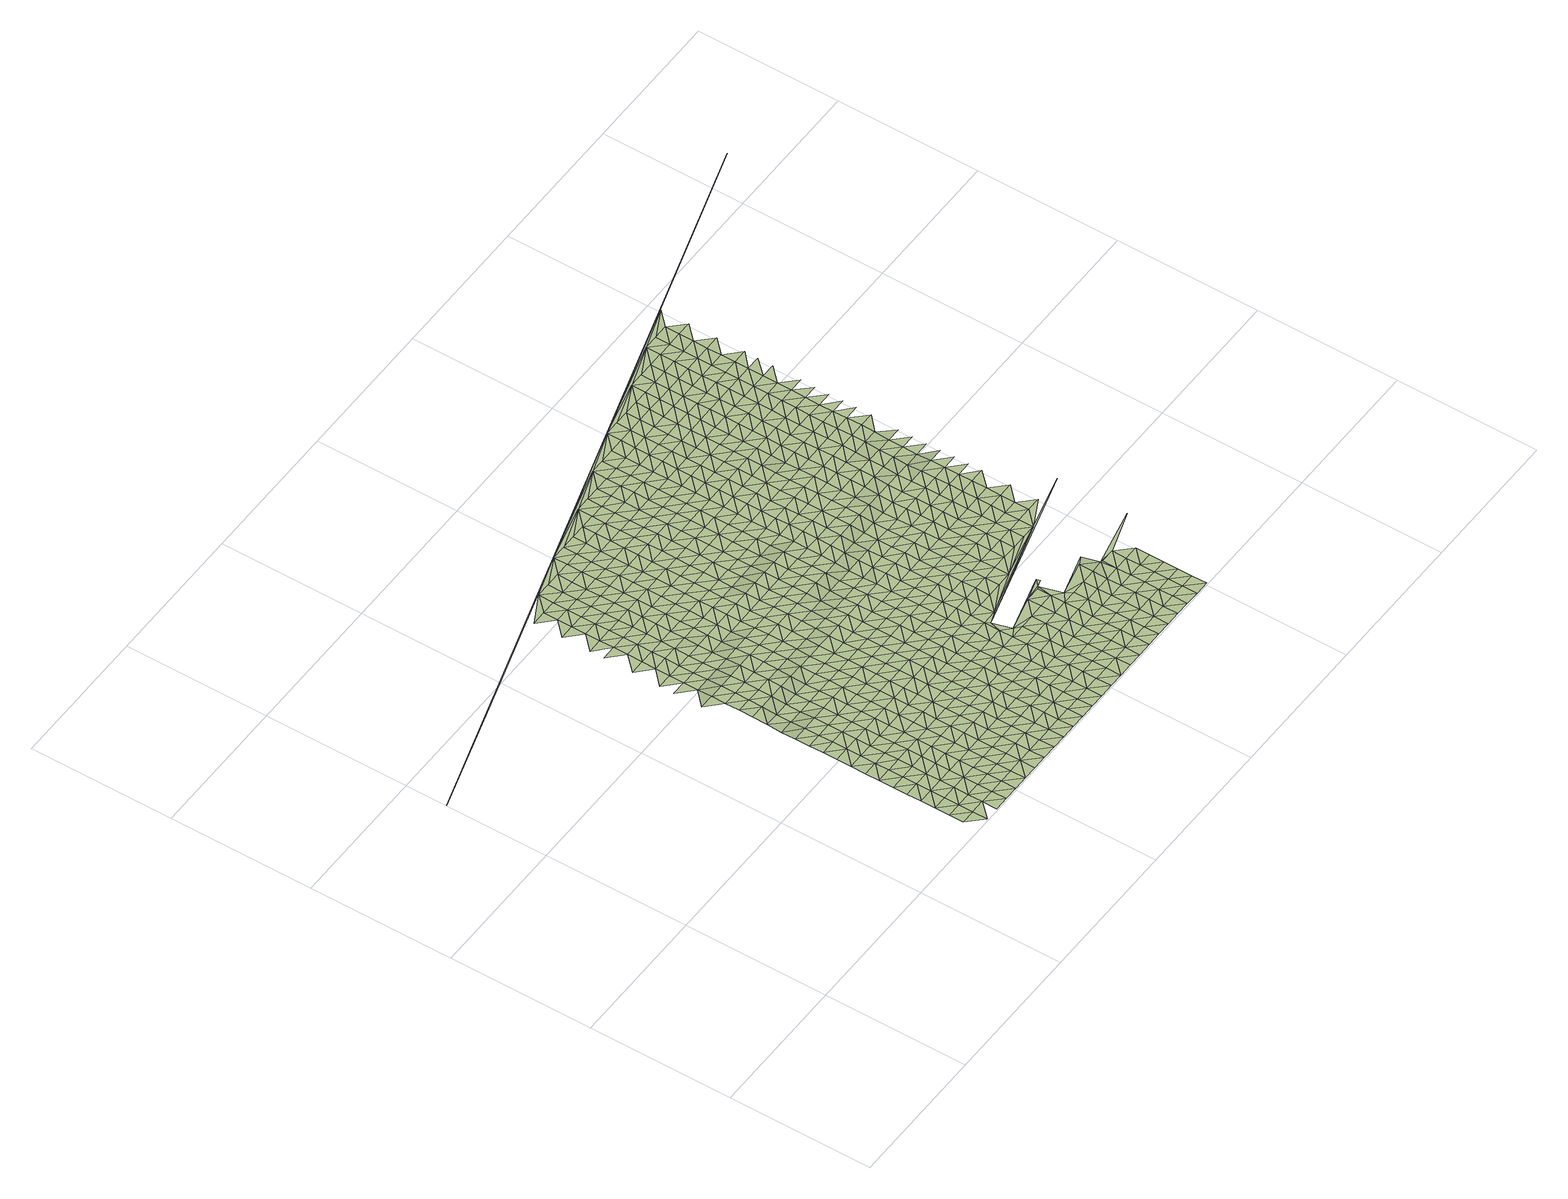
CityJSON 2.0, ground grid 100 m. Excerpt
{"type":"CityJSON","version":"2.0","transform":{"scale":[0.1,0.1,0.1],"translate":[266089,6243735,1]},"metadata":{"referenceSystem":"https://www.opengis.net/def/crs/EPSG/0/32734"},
"CityObjects":{
"terrain1":{"type":"TINRelief","geometry":[{"type":"CompositeSurface","lod":"1","boundaries":[[[0,1,2]],[[1,0,3]],[[4,5,2]],[[4,2,1]],[[5,6,7]],[[5,4,8]],[[9,1,3]],[[5,8,6]],[[10,7,11]],[[1,9,4]],[[11,12,10]],[[7,6,11]],[[4,13,8]],[[4,9,14]],[[15,16,12]],[[6,8,13]],[[12,11,15]],[[4,14,13]],[[17,18,9]],[[16,19,20]],[[16,15,21]],[[11,6,22]],[[23,14,9]],[[6,13,24]],[[19,25,20]],[[16,21,19]],[[23,9,18]],[[11,22,15]],[[6,24,22]],[[26,13,14]],[[23,27,14]],[[28,25,29]],[[21,15,30]],[[25,19,31]],[[26,24,13]],[[22,30,15]],[[14,27,26]],[[18,32,23]],[[28,29,33]],[[29,25,31]],[[19,21,34]],[[21,30,34]],[[35,33,36]],[[37,22,24]],[[27,23,38]],[[39,24,26]],[[40,31,19]],[[23,32,38]],[[36,33,29]],[[19,34,40]],[[24,39,37]],[[35,41,42]],[[43,30,22]],[[26,27,44]],[[41,35,36]],[[27,38,44]],[[45,29,31]],[[40,46,31]],[[22,37,43]],[[42,47,48]],[[34,30,49]],[[32,50,38]],[[51,39,26]],[[47,42,41]],[[45,31,46]],[[26,44,52]],[[49,40,34]],[[53,36,29]],[[49,30,43]],[[54,55,48]],[[26,52,51]],[[41,36,53]],[[56,37,39]],[[38,57,44]],[[48,47,54]],[[29,45,53]],[[58,46,40]],[[57,38,50]],[[58,40,49]],[[39,51,56]],[[59,47,41]],[[60,43,37]],[[52,44,61]],[[62,55,63]],[[55,54,64]],[[53,59,41]],[[61,44,57]],[[45,46,65]],[[62,63,66]],[[46,58,67]],[[68,69,70]],[[37,56,60]],[[64,63,55]],[[54,47,71]],[[72,49,43]],[[52,73,51]],[[45,65,53]],[[70,69,74]],[[59,71,47]],[[65,46,67]],[[73,52,61]],[[58,49,72]],[[75,68,66]],[[76,57,50]],[[72,43,60]],[[77,64,54]],[[51,78,56]],[[75,66,63]],[[79,59,53]],[[57,76,61]],[[50,80,76]],[[71,77,54]],[[78,51,73]],[[81,67,58]],[[68,82,69]],[[83,74,84]],[[79,53,65]],[[56,85,60]],[[58,72,81]],[[82,68,75]],[[59,86,71]],[[87,73,61]],[[63,64,88]],[[77,89,64]],[[85,56,78]],[[69,90,74]],[[84,91,92]],[[86,59,79]],[[87,61,76]],[[65,67,93]],[[60,94,72]],[[75,63,88]],[[81,95,67]],[[69,82,90]],[[88,64,89]],[[96,77,71]],[[97,78,73]],[[92,91,98]],[[60,85,94]],[[80,99,76]],[[74,100,84]],[[79,65,93]],[[93,67,95]],[[96,71,86]],[[73,87,97]],[[101,81,72]],[[75,102,82]],[[100,74,90]],[[103,89,77]],[[101,72,94]],[[88,102,75]],[[104,91,84]],[[79,105,86]],[[85,78,106]],[[98,107,108]],[[77,96,103]],[[78,97,109]],[[82,110,90]],[[87,76,111]],[[84,100,104]],[[99,112,76]],[[93,105,79]],[[81,113,95]],[[114,108,107]],[[81,101,115]],[[102,110,82]],[[78,109,106]],[[116,94,85]],[[87,111,97]],[[117,88,89]],[[89,103,118]],[[111,76,112]],[[98,91,119]],[[100,90,120]],[[96,86,121]],[[81,115,113]],[[91,104,122]],[[105,123,86]],[[124,93,95]],[[94,116,101]],[[110,120,90]],[[85,106,116]],[[117,89,118]],[[96,121,103]],[[109,97,125]],[[126,102,88]],[[114,127,128]],[[91,122,119]],[[121,86,123]],[[98,129,107]],[[130,112,99]],[[100,131,104]],[[93,124,105]],[[124,95,113]],[[111,125,97]],[[102,126,110]],[[120,131,100]],[[88,117,126]],[[101,132,115]],[[118,103,133]],[[98,119,129]],[[127,134,135]],[[101,116,136]],[[137,114,107]],[[122,104,138]],[[139,123,105]],[[109,140,106]],[[121,133,103]],[[125,141,109]],[[113,115,132]],[[142,111,112]],[[135,134,143]],[[101,136,132]],[[131,138,104]],[[112,130,144]],[[105,124,139]],[[114,137,127]],[[120,110,145]],[[106,140,116]],[[137,107,129]],[[110,126,146]],[[109,141,140]],[[111,142,125]],[[117,118,147]],[[133,148,118]],[[142,112,144]],[[122,149,119]],[[120,145,131]],[[150,121,123]],[[138,151,122]],[[110,146,145]],[[123,139,152]],[[153,134,127]],[[124,113,154]],[[155,136,116]],[[117,147,126]],[[156,143,157]],[[113,132,158]],[[147,118,148]],[[129,119,149]],[[121,150,133]],[[159,141,125]],[[127,137,153]],[[122,151,149]],[[150,123,152]],[[155,116,140]],[[144,130,160]],[[161,138,131]],[[124,154,139]],[[156,157,162]],[[154,113,158]],[[125,142,159]],[[163,146,126]],[[161,131,145]],[[137,129,164]],[[165,132,136]],[[166,143,134]],[[167,148,133]],[[134,153,168]],[[155,169,136]],[[163,126,147]],[[170,151,138]],[[152,139,171]],[[140,141,172]],[[144,173,142]],[[149,164,129]],[[133,150,167]],[[141,159,174]],[[165,158,132]],[[166,157,143]],[[175,162,176]],[[134,168,166]],[[136,169,165]],[[161,170,138]],[[160,173,144]],[[171,139,154]],[[153,137,177]],[[178,145,146]],[[140,172,155]],[[163,179,146]],[[141,174,172]],[[151,180,149]],[[152,181,150]],[[142,182,159]],[[183,147,148]],[[164,177,137]],[[148,167,184]],[[178,161,145]],[[146,179,178]],[[151,170,180]],[[181,152,171]],[[173,182,142]],[[185,162,157]],[[186,168,153]],[[187,154,158]],[[169,155,188]],[[147,183,163]],[[166,189,157]],[[190,158,165]],[[183,148,184]],[[164,149,191]],[[150,192,167]],[[174,159,193]],[[177,186,153]],[[155,172,188]],[[176,194,175]],[[185,176,162]],[[160,195,173]],[[196,170,161]],[[157,189,185]],[[191,149,180]],[[187,158,190]],[[192,150,181]],[[182,193,159]],[[166,168,197]],[[165,169,198]],[[179,163,199]],[[200,171,154]],[[196,161,178]],[[184,167,201]],[[168,186,197]],[[169,188,198]],[[163,183,199]],[[177,164,202]],[[171,200,181]],[[172,174,203]],[[164,191,204]],[[154,187,200]],[[201,167,192]],[[193,205,174]],[[189,166,206]],[[207,180,170]],[[208,178,179]],[[182,173,209]],[[210,176,185]],[[170,196,211]],[[173,195,212]],[[213,190,165]],[[172,203,188]],[[184,214,183]],[[164,204,202]],[[165,198,215]],[[166,197,206]],[[179,199,208]],[[174,205,203]],[[177,216,186]],[[180,207,191]],[[211,207,170]],[[176,210,194]],[[214,184,201]],[[173,212,209]],[[185,189,217]],[[218,196,178]],[[192,181,219]],[[220,193,182]],[[165,215,213]],[[181,200,221]],[[187,190,222]],[[188,223,198]],[[183,224,199]],[[189,206,217]],[[177,202,216]],[[218,178,208]],[[225,204,191]],[[197,186,226]],[[192,219,201]],[[193,220,205]],[[181,221,219]],[[203,223,188]],[[182,209,220]],[[224,183,214]],[[185,227,210]],[[228,212,195]],[[229,211,196]],[[187,222,200]],[[191,207,225]],[[222,190,213]],[[197,226,206]],[[215,198,230]],[[199,231,208]],[[185,217,227]],[[226,186,216]],[[218,229,196]],[[232,214,201]],[[223,230,198]],[[231,199,224]],[[204,233,202]],[[234,194,210]],[[221,200,235]],[[203,205,236]],[[225,237,204]],[[232,201,219]],[[205,220,238]],[[215,239,213]],[[206,240,217]],[[207,211,241]],[[218,208,242]],[[243,209,212]],[[210,227,234]],[[229,244,211]],[[228,245,212]],[[235,200,222]],[[216,202,233]],[[246,224,214]],[[204,237,233]],[[230,239,215]],[[240,206,226]],[[208,231,242]],[[205,238,236]],[[241,225,207]],[[221,247,219]],[[248,223,203]],[[209,243,220]],[[241,211,244]],[[232,246,214]],[[212,245,243]],[[227,217,249]],[[250,229,218]],[[247,221,235]],[[234,251,194]],[[252,222,213]],[[223,248,230]],[[253,231,224]],[[249,217,240]],[[239,254,213]],[[250,218,242]],[[203,236,248]],[[255,237,225]],[[256,226,216]],[[219,257,232]],[[238,220,258]],[[216,233,259]],[[224,246,253]],[[245,228,260]],[[261,234,227]],[[262,244,229]],[[255,225,241]],[[257,219,247]],[[252,213,254]],[[258,220,243]],[[226,256,240]],[[263,239,230]],[[264,242,231]],[[265,235,222]],[[256,216,259]],[[261,227,249]],[[229,250,262]],[[266,233,237]],[[267,246,232]],[[268,236,238]],[[231,253,264]],[[263,230,248]],[[247,235,265]],[[269,243,245]],[[266,237,255]],[[232,257,267]],[[222,252,265]],[[268,238,258]],[[270,254,239]],[[271,249,240]],[[272,241,244]],[[234,273,251]],[[234,261,274]],[[244,262,275]],[[245,260,269]],[[276,259,233]],[[250,242,277]],[[236,278,248]],[[239,263,270]],[[271,240,256]],[[242,264,279]],[[280,257,247]],[[251,281,194]],[[253,246,282]],[[276,233,266]],[[272,244,275]],[[234,274,273]],[[246,267,283]],[[268,278,236]],[[284,261,249]],[[285,255,241]],[[250,277,262]],[[286,258,243]],[[277,242,279]],[[265,280,247]],[[243,269,287]],[[252,254,288]],[[253,282,264]],[[271,284,249]],[[254,270,289]],[[283,282,246]],[[256,259,290]],[[267,257,291]],[[263,248,292]],[[276,293,259]],[[285,241,272]],[[243,287,286]],[[278,294,248]],[[295,266,255]],[[269,260,296]],[[275,262,297]],[[252,288,265]],[[298,268,258]],[[280,291,257]],[[288,254,289]],[[261,299,274]],[[290,271,256]],[[300,279,264]],[[263,292,270]],[[284,301,261]],[[290,259,293]],[[277,297,262]],[[292,248,294]],[[266,295,276]],[[302,283,267]],[[268,298,278]],[[295,255,285]],[[298,258,286]],[[300,264,282]],[[251,273,281]],[[273,274,299]],[[303,280,265]],[[304,287,269]],[[261,301,299]],[[291,302,267]],[[289,270,305]],[[272,275,306]],[[297,307,275]],[[296,304,269]],[[303,265,288]],[[308,284,271]],[[293,276,309]],[[310,277,279]],[[311,294,278]],[[292,305,270]],[[271,290,312]],[[300,313,279]],[[272,306,285]],[[280,314,291]],[[286,287,315]],[[316,282,283]],[[276,295,309]],[[306,275,307]],[[302,317,283]],[[278,298,311]],[[284,308,301]],[[277,310,297]],[[271,312,308]],[[310,279,313]],[[314,280,303]],[[273,299,318]],[[304,315,287]],[[290,293,319]],[[288,289,320]],[[282,316,300]],[[305,321,289]],[[316,283,317]],[[285,322,295]],[[323,302,291]],[[324,292,294]],[[298,286,325]],[[293,309,319]],[[294,311,326]],[[318,281,273]],[[327,299,301]],[[296,328,304]],[[329,307,297]],[[303,288,320]],[[322,285,306]],[[323,291,314]],[[320,289,321]],[[315,325,286]],[[330,312,290]],[[292,324,305]],[[313,300,331]],[[301,308,327]],[[297,310,329]],[[324,294,326]],[[295,332,309]],[[333,317,302]],[[311,298,334]],[[319,330,290]],[[300,316,331]],[[299,335,318]],[[303,336,314]],[[332,295,322]],[[302,323,333]],[[325,334,298]],[[337,321,305]],[[308,312,338]],[[339,306,307]],[[310,313,340]],[[315,304,341]],[[335,299,327]],[[307,329,342]],[[304,328,343]],[[320,336,303]],[[344,319,309]],[[345,326,311]],[[305,324,337]],[[330,338,312]],[[331,340,313]],[[306,339,322]],[[346,281,318]],[[316,317,347]],[[344,309,332]],[[339,307,342]],[[317,333,348]],[[334,345,311]],[[304,343,341]],[[327,308,349]],[[329,310,350]],[[323,314,351]],[[352,325,315]],[[336,353,314]],[[318,335,346]],[[354,320,321]],[[324,326,355]],[[316,347,331]],[[338,349,308]],[[321,337,356]],[[340,350,310]],[[347,317,348]],[[357,332,322]],[[358,330,319]],[[323,351,333]],[[325,352,334]],[[319,344,359]],[[351,314,353]],[[345,355,326]],[[315,341,352]],[[360,335,327]],[[343,328,361]],[[362,342,329]],[[320,354,336]],[[357,322,339]],[[281,346,363]],[[354,321,356]],[[330,358,338]],[[337,324,364]],[[365,340,331]],[[319,359,358]],[[349,360,327]],[[350,362,329]],[[366,344,332]],[[348,333,367]],[[355,364,324]],[[365,331,347]],[[346,335,368]],[[369,353,336]],[[345,334,370]],[[343,371,341]],[[357,366,332]],[[351,367,333]],[[334,352,372]],[[373,356,337]],[[339,342,374]],[[340,375,350]],[[376,377,378]],[[360,368,335]],[[362,379,342]],[[336,354,369]],[[371,343,361]],[[349,338,380]],[[344,381,359]],[[364,373,337]],[[338,358,382]],[[375,340,365]],[[334,372,370]],[[374,357,339]],[[383,355,345]],[[384,363,346]],[[341,385,352]],[[347,348,386]],[[344,366,381]],[[374,342,379]],[[367,387,348]],[[388,362,350]],[[389,351,353]],[[356,390,354]],[[338,382,380]],[[353,369,391]],[[368,384,346]],[[385,341,371]],[[392,360,349]],[[359,393,358]],[[355,383,364]],[[365,347,386]],[[373,390,356]],[[388,350,375]],[[345,370,383]],[[386,348,387]],[[394,366,357]],[[351,389,367]],[[372,352,395]],[[393,359,381]],[[389,353,391]],[[360,392,368]],[[396,379,362]],[[369,354,397]],[[349,380,392]],[[357,374,394]],[[384,398,363]],[[395,352,385]],[[382,358,399]],[[365,400,375]],[[401,371,361]],[[362,388,396]],[[390,397,354]],[[373,364,402]],[[403,387,367]],[[281,363,404]],[[399,358,393]],[[364,383,405]],[[386,400,365]],[[406,381,366]],[[407,391,369]],[[372,408,370]],[[371,401,385]],[[366,394,409]],[[401,361,410]],[[367,389,403]],[[372,395,411]],[[374,379,412]],[[384,368,413]],[[368,392,414]],[[364,405,402]],[[379,396,415]],[[397,407,369]],[[382,416,380]],[[381,406,393]],[[417,390,373]],[[388,375,418]],[[370,408,383]],[[406,366,409]],[[382,399,419]],[[400,420,375]],[[372,411,408]],[[374,412,394]],[[389,391,421]],[[395,385,422]],[[423,386,387]],[[368,414,413]],[[412,379,415]],[[387,403,424]],[[380,416,392]],[[384,425,398]],[[388,418,396]],[[390,417,397]],[[373,402,417]],[[382,419,416]],[[418,375,420]],[[407,421,391]],[[422,385,401]],[[399,393,426]],[[405,383,427]],[[386,423,400]],[[423,387,424]],[[409,394,428]],[[398,404,363]],[[403,389,429]],[[430,411,395]],[[426,393,406]],[[384,413,425]],[[427,383,408]],[[402,405,431]],[[432,414,392]],[[410,433,401]],[[415,396,434]],[[428,394,412]],[[421,429,389]],[[422,430,395]],[[435,419,399]],[[436,420,400]],[[407,397,437]],[[432,392,416]],[[418,434,396]],[[397,417,438]],[[409,439,406]],[[402,440,417]],[[441,424,403]],[[431,440,402]],[[405,442,431]],[[426,435,399]],[[400,423,436]],[[442,405,427]],[[408,411,443]],[[401,444,422]],[[439,409,428]],[[429,441,403]],[[397,438,437]],[[430,445,411]],[[446,412,415]],[[447,421,407]],[[414,448,413]],[[432,449,414]],[[434,450,415]],[[401,433,444]],[[416,419,451]],[[452,426,406]],[[453,418,420]],[[423,424,454]],[[435,455,419]],[[420,436,456]],[[411,445,443]],[[398,425,404]],[[412,446,428]],[[421,447,429]],[[425,413,448]],[[457,427,408]],[[458,430,422]],[[452,406,439]],[[446,415,450]],[[414,449,448]],[[441,454,424]],[[407,437,447]],[[459,417,440]],[[416,451,432]],[[418,453,434]],[[438,417,459]],[[419,455,451]],[[453,420,456]],[[458,422,444]],[[442,427,457]],[[436,423,460]],[[408,443,457]],[[431,442,461]],[[462,439,428]],[[463,435,426]],[[464,441,429]],[[465,445,430]],[[426,452,466]],[[454,460,423]],[[449,432,467]],[[468,444,433]],[[469,450,434]],[[462,428,446]],[[425,448,470]],[[464,429,447]],[[430,458,465]],[[435,463,455]],[[471,456,436]],[[438,472,437]],[[432,451,467]],[[426,466,463]],[[434,453,469]],[[438,459,473]],[[474,452,439]],[[475,454,441]],[[470,404,425]],[[461,442,457]],[[460,471,436]],[[476,448,449]],[[437,472,447]],[[445,477,443]],[[462,474,439]],[[441,464,475]],[[438,473,472]],[[445,465,478]],[[446,450,479]],[[453,456,480]],[[458,444,481]],[[404,482,281]],[[449,467,476]],[[450,469,483]],[[468,484,444]],[[485,451,455]],[[443,477,457]],[[455,463,486]],[[471,480,456]],[[445,478,477]],[[487,466,452]],[[479,462,446]],[[448,488,470]],[[458,481,465]],[[460,454,489]],[[474,490,452]],[[479,450,483]],[[454,475,491]],[[481,444,484]],[[492,431,461]],[[451,485,467]],[[469,453,493]],[[464,447,494]],[[455,486,485]],[[472,495,447]],[[488,448,476]],[[466,487,463]],[[496,473,459]],[[497,461,457]],[[452,490,487]],[[480,493,453]],[[454,491,489]],[[498,404,470]],[[464,494,475]],[[478,465,499]],[[460,500,471]],[[494,447,495]],[[497,457,477]],[[501,474,462]],[[467,502,476]],[[503,484,468]],[[504,483,469]],[[462,479,505]],[[470,488,498]],[[481,499,465]],[[486,463,506]],[[472,473,507]],[[485,502,467]],[[493,504,469]],[[460,489,500]],[[474,501,490]],[[480,471,508]],[[491,475,509]],[[462,505,501]],[[506,463,487]],[[510,461,497]],[[479,483,511]],[[488,476,512]],[[477,478,513]],[[404,498,514]],[[494,509,475]],[[473,496,507]],[[499,515,478]],[[486,516,485]],[[472,517,495]],[[518,481,484]],[[502,512,476]],[[461,510,492]],[[504,511,483]],[[471,500,508]],[[484,503,519]],[[520,496,459]],[[521,487,490]],[[480,522,493]],[[516,486,506]],[[478,515,513]],[[523,505,479]],[[524,497,477]],[[488,525,498]],[[481,518,499]],[[491,526,489]],[[490,501,521]],[[509,527,491]],[[472,507,517]],[[518,484,519]],[[528,431,492]],[[529,502,485]],[[530,494,495]],[[511,523,479]],[[480,508,522]],[[512,525,488]],[[504,493,531]],[[500,489,526]],[[485,516,529]],[[477,513,524]],[[491,527,526]],[[501,505,532]],[[514,498,533]],[[534,506,487]],[[494,530,509]],[[510,497,535]],[[536,515,499]],[[487,521,537]],[[530,495,517]],[[512,502,538]],[[539,519,503]],[[523,532,505]],[[493,522,531]],[[525,533,498]],[[499,518,536]],[[510,535,492]],[[504,540,511]],[[496,541,507]],[[487,537,534]],[[538,502,529]],[[520,459,542]],[[535,497,524]],[[521,501,543]],[[404,514,482]],[[516,506,544]],[[500,545,508]],[[546,527,509]],[[500,526,547]],[[517,507,541]],[[515,548,513]],[[518,519,549]],[[532,543,501]],[[533,550,514]],[[504,531,540]],[[496,520,541]],[[509,530,546]],[[515,536,551]],[[516,544,529]],[[523,511,552]],[[522,508,545]],[[553,525,512]],[[544,506,534]],[[538,554,512]],[[500,547,545]],[[539,549,519]],[[555,537,521]],[[459,440,556]],[[524,513,548]],[[535,557,492]],[[515,551,548]],[[530,517,558]],[[536,518,559]],[[527,560,526]],[[543,555,521]],[[561,281,482]],[[511,540,552]],[[512,554,553]],[[527,546,562]],[[563,492,557]],[[529,564,538]],[[523,565,532]],[[566,533,525]],[[535,524,567]],[[541,558,517]],[[549,559,518]],[[534,537,568]],[[522,569,531]],[[560,547,526]],[[564,529,544]],[[522,545,570]],[[527,562,560]],[[550,482,514]],[[533,566,550]],[[546,530,571]],[[572,551,536]],[[555,568,537]],[[523,552,565]],[[557,535,563]],[[548,573,524]],[[525,553,566]],[[528,492,563]],[[573,567,524]],[[543,532,574]],[[563,535,567]],[[575,554,538]],[[539,576,549]],[[540,531,569]],[[520,542,541]],[[522,570,569]],[[558,571,530]],[[559,572,536]],[[544,534,577]],[[538,564,575]],[[578,545,547]],[[579,562,546]],[[532,565,574]],[[568,577,534]],[[560,580,547]],[[543,581,555]],[[582,558,541]],[[548,551,583]],[[550,566,584]],[[571,579,546]],[[572,585,551]],[[586,564,544]],[[540,587,552]],[[578,570,545]],[[553,554,588]],[[559,549,589]],[[554,575,590]],[[540,569,591]],[[547,580,578]],[[549,576,592]],[[582,541,542]],[[543,574,581]],[[563,593,528]],[[584,482,550]],[[577,586,544]],[[551,585,583]],[[568,555,594]],[[565,552,587]],[[558,595,571]],[[553,588,566]],[[596,573,548]],[[560,562,597]],[[573,596,567]],[[554,590,588]],[[540,591,587]],[[579,598,562]],[[549,592,589]],[[575,564,599]],[[600,572,559]],[[595,558,582]],[[570,601,569]],[[560,597,580]],[[586,599,564]],[[555,581,594]],[[602,570,578]],[[562,598,597]],[[548,583,596]],[[566,603,584]],[[568,604,577]],[[605,579,571]],[[459,556,542]],[[572,600,585]],[[559,589,600]],[[565,606,574]],[[607,590,575]],[[608,592,576]],[[601,591,569]],[[603,566,588]],[[565,587,609]],[[570,602,601]],[[605,571,595]],[[578,580,610]],[[582,542,611]],[[599,607,575]],[[568,594,604]],[[581,574,606]],[[612,482,584]],[[586,577,613]],[[614,598,579]],[[565,609,606]],[[610,580,597]],[[588,590,615]],[[582,611,595]],[[583,585,616]],[[584,603,612]],[[579,605,614]],[[585,600,617]],[[596,618,567]],[[619,587,591]],[[620,589,592]],[[607,615,590]],[[577,604,613]],[[601,621,591]],[[608,622,592]],[[586,623,599]],[[624,602,578]],[[578,610,625]],[[585,617,616]],[[581,626,594]],[[619,609,587]],[[627,603,588]],[[628,596,583]],[[589,620,600]],[[598,629,597]],[[482,612,630]],[[581,606,631]],[[591,621,619]],[[598,614,632]],[[592,622,620]],[[281,378,377]],[[605,595,633]],[[586,613,623]],[[578,625,624]],[[611,634,595]],[[615,627,588]],[[635,611,542]],[[607,599,636]],[[604,594,626]],[[601,602,637]],[[610,597,629]],[[581,631,626]],[[583,616,628]],[[598,632,629]],[[612,603,638]],[[605,633,614]],[[617,600,639]],[[633,595,634]],[[609,640,606]],[[622,608,641]],[[601,637,621]],[[618,642,567]],[[599,623,636]],[[602,624,637]],[[643,609,619]],[[627,638,603]],[[639,600,620]],[[607,644,615]],[[645,625,610]],[[618,596,628]],[[640,631,606]],[[646,630,612]],[[604,647,613]],[[632,614,648]],[[609,643,640]],[[604,626,649]],[[645,610,629]],[[619,621,650]],[[617,651,616]],[[652,620,622]],[[638,646,612]],[[607,636,644]],[[633,648,614]],[[617,639,653]],[[623,613,647]],[[624,625,654]],[[655,634,611]],[[627,615,656]],[[604,649,647]],[[650,621,637]],[[622,641,652]],[[635,542,657]],[[482,630,561]],[[645,654,625]],[[617,653,651]],[[616,658,628]],[[659,626,631]],[[620,660,639]],[[632,661,629]],[[640,662,631]],[[646,663,630]],[[615,644,656]],[[648,664,632]],[[611,635,655]],[[665,643,619]],[[627,666,638]],[[667,633,634]],[[619,650,668]],[[620,652,660]],[[628,658,618]],[[623,669,636]],[[658,616,651]],[[659,649,626]],[[624,670,637]],[[661,645,629]],[[623,647,671]],[[631,662,659]],[[654,672,624]],[[632,664,661]],[[633,667,648]],[[673,653,639]],[[619,668,665]],[[667,634,655]],[[627,656,666]],[[640,643,674]],[[638,675,646]],[[644,636,669]],[[641,676,652]],[[650,637,670]],[[623,671,669]],[[624,672,670]],[[639,660,673]],[[642,618,658]],[[542,556,657]],[[663,561,630]],[[640,674,662]],[[649,677,647]],[[678,654,645]],[[679,664,648]],[[643,665,674]],[[638,666,675]],[[651,680,658]],[[681,649,659]],[[682,645,661]],[[663,646,683]],[[684,668,650]],[[651,653,685]],[[660,652,686]],[[648,667,679]],[[673,687,653]],[[677,671,647]],[[688,655,635]],[[644,689,656]],[[644,669,690]],[[649,681,677]],[[684,650,670]],[[645,682,678]],[[686,652,676]],[[691,556,440]],[[659,662,692]],[[654,693,672]],[[646,675,683]],[[653,687,685]],[[665,668,694]],[[667,655,688]],[[651,695,680]],[[666,656,689]],[[673,660,696]],[[661,664,697]],[[692,662,674]],[[644,690,689]],[[664,679,698]],[[635,657,688]],[[695,658,680]],[[684,694,668]],[[654,678,693]],[[696,660,686]],[[699,669,671]],[[670,672,700]],[[663,683,561]],[[677,701,671]],[[651,685,695]],[[664,698,697]],[[702,681,659]],[[679,667,703]],[[704,682,661]],[[705,687,673]],[[659,692,706]],[[665,707,674]],[[675,666,708]],[[699,690,669]],[[700,684,670]],[[671,701,699]],[[694,709,665]],[[672,693,700]],[[666,689,710]],[[703,667,688]],[[673,696,705]],[[659,706,702]],[[661,697,704]],[[692,674,707]],[[677,681,711]],[[678,682,712]],[[713,698,679]],[[665,709,707]],[[666,710,708]],[[675,714,683]],[[657,556,688]],[[687,715,685]],[[703,713,679]],[[687,705,716]],[[677,711,701]],[[694,684,717]],[[693,678,712]],[[690,718,689]],[[681,702,711]],[[719,690,699]],[[720,684,700]],[[682,704,712]],[[714,561,683]],[[721,706,692]],[[695,685,715]],[[675,708,714]],[[687,716,715]],[[722,703,688]],[[718,710,689]],[[698,723,697]],[[721,692,707]],[[684,720,717]],[[690,719,718]],[[713,724,698]],[[699,701,725]],[[694,726,709]],[[688,556,722]],[[702,706,727]],[[700,693,728]],[[697,723,704]],[[725,701,711]],[[693,712,729]],[[698,724,723]],[[710,730,708]],[[731,561,714]],[[721,727,706]],[[694,717,726]],[[709,732,707]],[[713,703,733]],[[710,718,730]],[[693,729,728]],[[722,734,703]],[[735,719,699]],[[736,658,695]],[[737,720,700]],[[699,725,738]],[[732,721,707]],[[702,739,711]],[[712,704,740]],[[709,726,732]],[[727,741,702]],[[703,734,733]],[[723,742,704]],[[714,708,743]],[[713,744,724]],[[699,738,735]],[[745,708,730]],[[700,728,737]],[[725,711,739]],[[720,746,717]],[[740,729,712]],[[722,556,747]],[[718,719,748]],[[702,741,739]],[[704,742,740]],[[708,745,743]],[[713,733,744]],[[749,731,714]],[[750,727,721]],[[726,717,746]],[[734,722,747]],[[723,724,751]],[[752,721,732]],[[719,735,748]],[[720,737,746]],[[753,738,725]],[[730,718,754]],[[755,728,729]],[[743,749,714]],[[753,725,739]],[[721,752,750]],[[756,729,740]],[[724,744,751]],[[730,754,745]],[[727,757,741]],[[758,742,723]],[[718,748,754]],[[732,726,759]],[[735,738,760]],[[728,755,737]],[[734,761,733]],[[726,746,762]],[[729,756,755]],[[734,747,763]],[[556,764,747]],[[731,765,561]],[[753,760,738]],[[727,750,757]],[[723,751,758]],[[739,741,766]],[[767,740,742]],[[744,733,761]],[[726,762,759]],[[734,763,761]],[[768,752,732]],[[745,769,743]],[[754,770,745]],[[766,753,739]],[[771,746,737]],[[735,772,748]],[[760,773,735]],[[741,757,766]],[[742,758,767]],[[755,774,737]],[[775,756,740]],[[732,759,768]],[[745,770,769]],[[749,743,776]],[[750,752,777]],[[771,762,746]],[[764,763,747]],[[751,744,778]],[[737,774,771]],[[735,773,772]],[[744,761,779]],[[780,754,748]],[[740,767,775]],[[731,749,765]],[[760,753,781]],[[757,750,777]],[[756,782,755]],[[776,743,769]],[[783,753,766]],[[752,768,777]],[[744,779,778]],[[784,758,751]],[[772,780,748]],[[762,785,759]],[[786,770,754]],[[787,761,763]],[[753,783,781]],[[756,775,782]],[[788,762,771]],[[760,789,773]],[[755,790,774]],[[751,778,784]],[[759,785,768]],[[766,757,791]],[[792,767,758]],[[787,779,761]],[[762,788,785]],[[754,780,786]],[[757,777,793]],[[769,770,794]],[[760,781,789]],[[755,782,790]],[[774,795,771]],[[767,792,775]],[[772,773,796]],[[757,793,791]],[[758,784,792]],[[776,765,749]],[[797,783,766]],[[770,786,794]],[[798,776,769]],[[777,768,799]],[[778,779,800]],[[785,801,768]],[[774,790,795]],[[773,789,796]],[[802,788,771]],[[782,775,803]],[[804,780,772]],[[766,791,797]],[[783,805,781]],[[799,793,777]],[[778,800,784]],[[798,769,794]],[[768,801,799]],[[792,803,775]],[[771,795,802]],[[804,772,796]],[[785,788,806]],[[807,786,780]],[[789,781,805]],[[790,782,808]],[[783,797,805]],[[784,809,792]],[[776,798,765]],[[782,803,808]],[[810,791,793]],[[788,802,806]],[[780,804,807]],[[811,793,799]],[[812,801,785]],[[786,813,794]],[[790,814,795]],[[561,765,815]],[[791,810,797]],[[792,816,803]],[[796,789,817]],[[789,805,818]],[[793,811,810]],[[790,808,814]],[[785,806,812]],[[786,807,813]],[[798,794,819]],[[820,799,801]],[[802,795,821]],[[796,817,804]],[[789,818,817]],[[803,822,808]],[[795,814,821]],[[765,798,819]],[[823,805,797]],[[819,794,813]],[[801,812,820]],[[810,824,797]],[[804,825,807]],[[826,811,799]],[[281,561,378]],[[806,802,827]],[[823,818,805]],[[808,828,814]],[[797,824,823]],[[821,829,802]],[[817,825,804]],[[799,820,826]],[[811,830,810]],[[819,831,765]],[[802,829,827]],[[832,812,806]],[[813,807,833]],[[821,814,834]],[[825,835,807]],[[817,818,836]],[[811,826,830]],[[837,818,823]],[[810,838,824]],[[806,827,832]],[[807,835,833]],[[839,819,813]],[[840,820,812]],[[841,829,821]],[[818,837,836]],[[817,842,825]],[[810,830,838]],[[824,843,823]],[[820,840,826]],[[839,813,833]],[[812,832,840]],[[844,831,819]],[[817,836,842]],[[829,845,827]],[[835,825,846]],[[824,838,843]],[[765,831,815]],[[847,837,823]],[[830,826,848]],[[819,839,844]],[[827,845,832]],[[825,842,846]],[[840,848,826]],[[833,835,849]],[[823,843,847]],[[838,830,850]],[[837,851,836]],[[832,852,840]],[[815,853,561]],[[835,846,849]],[[830,848,850]],[[854,839,833]],[[842,836,851]],[[837,847,851]],[[838,855,843]],[[831,844,815]],[[840,856,848]],[[854,833,849]],[[838,850,855]],[[857,844,839]],[[846,842,858]],[[847,843,859]],[[858,842,851]],[[848,860,850]],[[839,854,857]],[[843,855,859]],[[849,846,861]],[[862,846,858]],[[850,863,855]],[[864,851,847]],[[844,857,815]],[[859,865,847]],[[849,861,854]],[[846,862,861]],[[847,865,864]],[[866,859,855]],[[867,858,851]],[[854,868,857]],[[858,867,862]],[[868,854,861]],[[867,851,864]],[[815,857,869]],[[859,870,865]],[[869,857,868]],[[861,862,871]],[[867,872,862]],[[864,865,873]],[[874,815,869]],[[862,872,871]],[[861,875,868]],[[867,864,876]],[[861,871,875]],[[877,869,868]],[[876,872,867]],[[868,875,877]],[[878,874,869]],[[872,879,871]],[[815,874,853]],[[869,877,878]],[[875,871,879]],[[877,875,880]],[[874,878,853]],[[877,880,878]]]}]}
},
"vertices":[
[1607,110,17],[1707,110,17],[1607,210,17],[1707,5,18],[1707,210,16],[1607,310,17],[1707,410,17],[1607,410,17],[1707,310,17],[1807,110,17],[1607,510,16],[1707,510,16],[1607,610,16],[1807,310,17],[1807,210,16],[1707,610,17],[1607,710,16],[1807,5,18],[1907,5,18],[1707,805,16],[1607,805,15],[1707,710,17],[1807,510,16],[1907,110,18],[1807,410,17],[1607,910,15],[1907,310,16],[1907,210,16],[1607,1010,16],[1707,1010,16],[1807,610,17],[1707,910,15],[2007,5,18],[1607,1110,16],[1807,710,17],[1607,1210,13],[1707,1110,16],[1907,510,16],[2007,110,18],[1907,410,16],[1807,805,16],[1707,1210,15],[1607,1310,13],[1907,610,16],[2007,210,17],[1807,1010,16],[1807,910,15],[1707,1310,15],[1607,1410,8],[1907,710,16],[2107,5,19],[2007,410,16],[2007,310,16],[1807,1110,16],[1707,1410,8],[1607,1510,14],[2007,510,16],[2107,110,18],[1907,805,16],[1807,1210,15],[2007,610,16],[2107,210,17],[1607,1615,18],[1707,1615,16],[1707,1510,10],[1907,1010,15],[1607,1710,19],[1907,910,15],[1607,1810,18],[1607,1910,15],[1506,1910,13],[1807,1310,15],[2007,710,16],[2107,310,16],[1607,2010,10],[1707,1710,18],[2207,110,18],[1807,1410,8],[2107,410,16],[1907,1110,15],[2207,5,19],[2007,805,16],[1707,1810,19],[1506,2110,11],[1607,2110,10],[2107,510,15],[1907,1210,14],[2207,210,17],[1807,1615,16],[1807,1510,10],[1707,1910,17],[1607,2210,10],[1506,2210,11],[2007,1010,15],[2107,610,16],[2007,910,15],[1907,1310,14],[2207,310,16],[1607,2310,14],[2307,5,19],[1707,2010,12],[2107,710,16],[1807,1710,18],[1907,1410,10],[1707,2110,9],[2007,1110,14],[2207,510,15],[1607,2405,14],[1506,2405,13],[2207,410,16],[1807,1810,19],[2307,210,16],[2307,110,18],[2107,910,16],[1607,2510,15],[2107,805,16],[2207,610,15],[1907,1615,15],[1907,1510,8],[1707,2310,13],[1807,1910,17],[2007,1310,14],[1707,2210,9],[2007,1210,14],[2107,1010,15],[2307,310,16],[1907,1710,18],[1607,2610,15],[1506,2610,14],[1707,2405,14],[2408,5,19],[1807,2010,12],[2207,805,16],[2007,1410,11],[1607,2710,14],[1506,2710,13],[2207,710,17],[1707,2510,15],[1807,2110,9],[2107,1110,15],[2307,510,16],[2307,410,16],[2408,210,16],[1607,2810,12],[2408,110,18],[1907,1910,18],[1907,1810,19],[2007,1615,13],[2007,1510,7],[1807,2310,13],[2107,1310,15],[1807,2210,9],[2107,1210,15],[1707,2610,15],[2207,1010,15],[2307,610,15],[1506,2910,11],[1607,2910,12],[2207,910,16],[2408,310,17],[2508,5,19],[1907,2010,13],[1607,3010,13],[2007,1710,18],[1807,2405,15],[2307,805,17],[1707,2810,12],[2107,1410,12],[1707,2710,14],[2307,710,16],[1907,2110,9],[2207,1110,15],[2408,510,16],[2508,110,18],[2408,410,17],[1506,3110,13],[1607,3110,13],[1807,2510,16],[2007,1910,19],[2007,1810,19],[1907,2210,9],[2207,1210,15],[2508,210,16],[2107,1615,11],[2107,1510,8],[1707,3010,13],[1807,2610,15],[2307,1010,15],[2408,610,15],[1707,2910,12],[2307,910,16],[1907,2310,15],[2207,1310,15],[2508,310,17],[1707,3215,16],[2608,5,19],[2007,2010,16],[1807,2710,14],[2408,710,16],[2107,1710,17],[2307,1110,15],[2207,1410,13],[1907,2510,15],[2508,510,16],[1907,2405,15],[2508,410,17],[1807,2810,13],[2007,2210,10],[2107,1810,19],[2608,210,17],[1707,3110,13],[2007,2110,10],[2608,110,19],[2408,910,16],[2207,1510,10],[2408,805,17],[1907,2610,16],[1807,2910,12],[2107,1910,19],[2307,1310,15],[2608,310,16],[2307,1210,15],[2408,1010,15],[2508,610,15],[2207,1615,10],[2007,2310,13],[1907,2710,14],[1807,3010,13],[2708,5,19],[2107,2010,17],[2508,710,16],[2207,1710,17],[2307,1410,13],[2007,2510,13],[1807,3110,13],[2408,1110,15],[2608,510,16],[2007,2405,12],[2608,410,16],[2508,805,17],[1907,2810,13],[2107,2210,12],[2207,1810,19],[2708,210,17],[2107,2110,12],[2708,110,19],[2307,1510,11],[2408,1210,15],[2608,610,16],[1907,2910,13],[2207,1910,20],[1807,3215,15],[2508,1010,16],[2307,1615,9],[2508,910,16],[2107,2310,12],[2007,2710,13],[2408,1310,15],[2708,310,16],[2007,2610,14],[2808,5,19],[1907,3010,13],[2207,2010,18],[2608,710,15],[2307,1710,15],[2508,1110,15],[2107,2405,12],[2408,1410,14],[2708,410,16],[2808,110,19],[2608,805,16],[2007,2810,13],[2207,2210,14],[1907,3215,15],[1907,3110,13],[2207,2110,14],[2107,2510,12],[2307,1910,20],[2708,510,16],[2307,1810,19],[2508,1210,15],[2007,3310,15],[2408,1615,9],[2408,1510,12],[2007,2910,13],[2207,2310,11],[2808,310,16],[2808,210,17],[2608,1010,16],[2608,910,17],[2107,2710,15],[2508,1310,15],[2708,710,15],[2107,2610,13],[2708,610,16],[2207,2405,13],[2908,5,19],[2307,2010,19],[2808,410,16],[2007,3110,13],[2408,1710,14],[2007,3010,13],[2508,1410,15],[2608,1110,15],[2908,110,19],[2708,805,16],[2307,2210,15],[2307,2110,15],[2107,2910,14],[2207,2510,14],[2408,1910,20],[2808,510,16],[2107,2810,15],[2408,1810,18],[2608,1210,15],[2908,210,18],[2508,1615,10],[2508,1510,13],[2007,3215,15],[2207,2610,15],[2708,1010,16],[2708,910,17],[2307,2310,12],[2608,1310,15],[2808,710,15],[2908,310,16],[2808,610,16],[2107,3010,13],[3008,5,20],[2408,2010,20],[2207,2710,17],[2508,1710,12],[2307,2405,14],[2608,1410,15],[2908,410,16],[2107,3110,13],[2708,1110,15],[2808,805,15],[2207,2810,17],[2408,2210,17],[2508,1810,18],[3008,210,18],[2408,2110,17],[3008,110,19],[2307,2510,16],[2908,510,15],[2107,3215,15],[2608,1615,12],[2608,1510,15],[2207,2910,15],[2508,1910,20],[2708,1310,15],[3008,310,17],[2708,1210,15],[2808,1010,17],[2908,610,16],[2808,910,17],[2408,2310,12],[2307,2710,17],[2307,2610,16],[2207,3010,13],[3108,5,20],[2508,2010,20],[2107,3310,15],[2908,710,15],[2608,1710,9],[2408,2405,14],[2708,1410,15],[2207,3110,13],[2808,1110,16],[3008,510,15],[3108,110,20],[3008,410,17],[2908,805,15],[2508,2210,19],[2608,1810,15],[4,2710,11],[1006,3010,13],[5270,4295,26],[2508,2110,19],[2307,2910,16],[2408,2510,16],[2307,2810,17],[3008,610,16],[2207,3215,17],[3108,210,19],[2708,1615,12],[2708,1510,15],[2608,1910,20],[2808,1310,16],[2908,910,16],[2808,1210,16],[2307,3010,14],[2408,2610,17],[2508,2310,12],[3108,310,17],[2608,2010,21],[2908,1010,17],[2207,3310,16],[2408,2710,18],[2708,1710,9],[3208,110,20],[3008,805,15],[2808,1410,15],[2408,3410,16],[3008,710,15],[2508,2510,16],[2908,1110,16],[3108,510,16],[2508,2405,14],[3208,5,20],[3108,410,17],[2608,2210,20],[2307,3215,16],[2307,3110,14],[2608,2110,20],[2408,2910,17],[3008,910,16],[2708,1910,20],[2408,2810,19],[2708,1810,15],[2908,1210,16],[3208,210,19],[2808,1615,13],[2808,1510,15],[2307,3310,15],[2508,2610,17],[3108,610,16],[2608,2310,14],[2908,1310,16],[3208,310,18],[3064,745,15],[2408,3010,15],[3308,5,20],[2708,2010,21],[2508,2710,18],[2808,1710,9],[3008,1110,17],[3008,1010,17],[2608,2405,14],[3027,880,16],[2908,1410,16],[3108,710,15],[3208,510,16],[3308,110,20],[3208,410,18],[2708,2210,20],[3008,1210,16],[2408,3215,15],[2408,3110,15],[2708,2110,20],[2508,2910,17],[2608,2510,16],[2808,1910,19],[2908,1510,15],[2508,2810,17],[2808,1810,13],[3208,610,16],[3308,210,20],[3108,910,15],[2908,1615,14],[3208,710,16],[2708,2310,14],[2608,2710,18],[3008,1310,16],[3308,310,19],[2608,2610,17],[2508,3010,16],[3409,5,20],[2808,2010,21],[2408,3310,15],[2908,1710,10],[3108,1110,17],[3108,1010,17],[2708,2405,13],[3008,1410,16],[2508,3110,16],[3308,510,17],[3308,410,19],[2808,2210,21],[2908,1810,10],[3409,210,20],[2708,3510,18],[2808,2110,21],[3409,110,21],[2608,2910,17],[2608,2810,17],[2708,2610,18],[2508,3215,17],[3008,1615,15],[2708,2510,16],[3008,1510,16],[3308,805,15],[2908,1910,18],[3108,1310,16],[3108,1210,16],[3208,1010,16],[3308,610,16],[2508,3310,17],[3409,310,19],[3008,1710,12],[2808,2405,13],[2608,3010,16],[3509,5,21],[2908,2010,20],[2808,2310,15],[2708,2710,18],[3208,1110,17],[3008,1810,10],[3108,1410,17],[3308,710,16],[2908,2110,21],[2608,3110,16],[3409,510,17],[2508,3410,18],[3409,410,19],[2708,2810,18],[3208,1210,16],[3509,210,21],[3509,110,20],[3308,1010,16],[2808,2510,16],[3008,1910,16],[2908,2210,21],[3409,610,17],[2608,3215,17],[3108,1615,15],[3108,1510,16],[3469,855,16],[2708,2910,17],[3208,1310,16],[3008,2010,20],[2908,2310,17],[2608,3310,17],[2808,2710,18],[3409,710,16],[3509,310,20],[2808,2610,18],[2708,3010,16],[3609,5,21],[3008,2110,22],[3308,1110,16],[3409,1010,16],[2908,2405,15],[2808,2810,18],[3108,1810,9],[3208,1410,17],[3108,1710,13],[3509,510,17],[3609,110,20],[2608,3410,18],[3509,410,20],[3008,2210,22],[2708,3215,17],[2708,3110,16],[2908,2510,15],[3809,1110,16],[3409,805,15],[3308,1210,16],[3609,210,21],[3208,1615,15],[3008,3610,22],[3208,1510,16],[3427,817,15],[2808,2910,17],[3008,2310,19],[2708,3310,17],[3471,657,17],[2908,2610,18],[3108,2010,20],[3108,1910,14],[3308,1310,16],[3609,310,20],[3509,610,17],[3008,2405,16],[2808,3010,17],[3709,5,21],[2908,2710,18],[3208,1810,9],[3308,1410,17],[3208,1710,13],[3008,2510,15],[3409,1110,16],[3609,510,17],[2708,3410,17],[3609,410,20],[2908,2810,18],[3108,2210,22],[2808,3215,16],[3709,210,20],[2808,3110,17],[3108,2110,22],[3709,110,20],[3475,831,16],[3008,2610,18],[3409,1210,16],[3609,610,17],[3308,1615,15],[3308,1510,17],[2908,2910,18],[3709,310,19],[3208,2010,19],[3208,1910,11],[2808,3310,17],[3008,2710,18],[3409,1310,16],[3108,2405,18],[2908,3010,17],[3809,5,21],[3108,2310,20],[3308,1710,14],[3509,1110,16],[2808,3410,18],[3008,2810,18],[3409,1410,17],[2908,3110,17],[3709,510,17],[3709,410,19],[3709,710,19],[3208,2210,21],[3809,210,19],[3208,2110,21],[3809,110,20],[3008,2910,18],[3308,1910,9],[3308,1810,11],[3108,2610,18],[2908,3215,16],[3709,610,18],[3409,1615,15],[2808,3510,19],[3108,2510,15],[3409,1510,17],[3509,1310,16],[3509,1210,16],[3609,1110,16],[3008,3010,17],[3308,2010,18],[2908,3310,18],[3809,310,20],[3208,2405,18],[3909,5,20],[3762,736,22],[3208,2310,20],[3008,3110,17],[3409,1710,15],[2908,3410,18],[3108,2810,20],[3509,1410,17],[3108,2710,19],[3308,2110,21],[3809,510,18],[3909,110,20],[3809,410,20],[3409,1810,12],[3609,1210,16],[3008,3215,17],[3709,1110,16],[3795,615,22],[3208,2610,19],[3909,210,18],[3509,1615,16],[3208,2510,16],[2908,3510,20],[3509,1510,16],[3308,2310,22],[3008,3310,18],[3609,1310,16],[3308,2210,21],[3108,3010,20],[3409,2010,15],[3108,2910,20],[3409,1910,8],[3909,310,19],[3308,2405,20],[3008,3410,19],[4009,5,21],[3208,2810,23],[3509,1810,14],[3609,1410,17],[3809,610,22],[3208,2710,22],[3509,1710,15],[3008,3510,20],[3409,2110,21],[3909,510,17],[4009,110,19],[3909,410,19],[3709,1210,16],[3108,3215,18],[3108,3110,20],[4210,1210,17],[3308,2510,17],[3509,1910,10],[3409,2210,21],[3909,610,20],[4009,210,18],[3609,1615,16],[3609,1510,16],[3208,3010,23],[3509,2010,11],[3208,2910,23],[3308,2710,23],[3709,1310,16],[3609,1710,15],[4009,310,19],[3308,2610,19],[3409,2405,21],[3108,3410,20],[3409,2310,23],[3108,3310,18],[3308,2810,23],[3609,1810,14],[3709,1410,17],[3108,3510,21],[4009,510,18],[4009,410,19],[3509,2210,20],[3208,3215,19],[3208,3110,23],[3509,2110,20],[3409,2510,18],[3809,1210,16],[3709,1615,16],[3709,1510,17],[3308,2910,23],[3509,2310,23],[3409,2610,16],[3609,2010,11],[3609,1910,10],[3208,3310,18],[3108,3610,22],[3509,2405,21],[3809,1410,17],[3809,1310,16],[3308,3110,23],[4210,710,18],[3609,2110,20],[3308,3010,23],[3409,2810,22],[3709,1810,15],[3409,2710,20],[3709,1710,16],[3208,3510,21],[3809,1510,18],[3208,3410,20],[3609,2210,20],[3909,1210,16],[3308,3215,20],[3208,3610,22],[3509,2610,16],[3809,1615,17],[3509,2510,18],[3409,2910,22],[3308,3310,18],[3709,2010,9],[3709,1910,12],[3509,2710,20],[3809,1710,17],[3609,2405,22],[3409,3010,22],[3909,1410,17],[3609,2310,23],[3909,1310,16],[4009,1210,14],[3409,3710,23],[3509,2810,22],[3809,1810,16],[3609,2510,20],[3308,3510,22],[3308,3410,20],[3709,2210,18],[3409,3215,22],[3409,3110,22],[3709,2110,18],[3809,1910,13],[3308,3610,22],[3609,2610,16],[3909,1615,18],[3909,1510,19],[3409,3310,20],[3509,3010,22],[3809,2010,8],[3509,2910,22],[3909,1710,18],[3709,2405,23],[3409,3410,19],[4009,1410,18],[3709,2310,23],[3509,3110,22],[3809,2110,15],[3609,2810,21],[3909,1810,18],[3609,2710,18],[3409,3510,20],[3809,2210,15],[3509,3215,22],[3609,2910,22],[3409,3610,21],[3709,2610,16],[4009,1615,19],[3709,2510,20],[3809,2310,23],[3909,1910,15],[3509,3310,20],[3609,3010,23],[3809,2405,23],[3509,3410,19],[3909,2010,10],[4009,1710,19],[3709,2810,20],[3709,2710,16],[3809,2510,21],[3509,3510,20],[3909,2110,12],[3709,3810,23],[4009,1810,19],[3609,3215,22],[3609,3110,23],[3509,3610,21],[3809,2610,17],[3909,2210,12],[4009,1910,17],[3709,3010,22],[3709,2910,21],[3609,3310,21],[3809,2710,15],[3909,2405,24],[4009,2010,11],[3909,2310,23],[3809,2810,19],[3509,3710,23],[3909,2510,22],[3609,3510,20],[4009,2110,10],[3609,3410,20],[3709,3215,22],[3709,3110,22],[3809,2910,21],[3609,3610,22],[3909,2610,19],[4009,2210,10],[3709,3310,21],[3809,3010,21],[3609,3710,23],[4009,2405,24],[3709,3410,20],[3809,3110,21],[3909,2710,15],[3709,3510,20],[3909,2810,18],[3809,3215,22],[4009,2510,23],[4009,3910,22],[3709,3610,22],[3909,2910,21],[4009,2610,21],[3709,3710,23],[3809,3310,22],[3909,3010,22],[4009,2710,15],[3809,3510,20],[3809,3410,20],[4009,2810,17],[3909,3215,23],[3909,3110,22],[4009,2910,21],[3909,3310,23],[3809,3610,22],[3809,3710,23],[4009,3110,22],[3909,3510,21],[3909,3410,21],[4009,3215,22],[3809,3810,23],[3909,3610,22],[4009,3310,23],[3909,3710,23],[3909,3810,24],[4009,3510,20],[4009,3710,23]
]}
